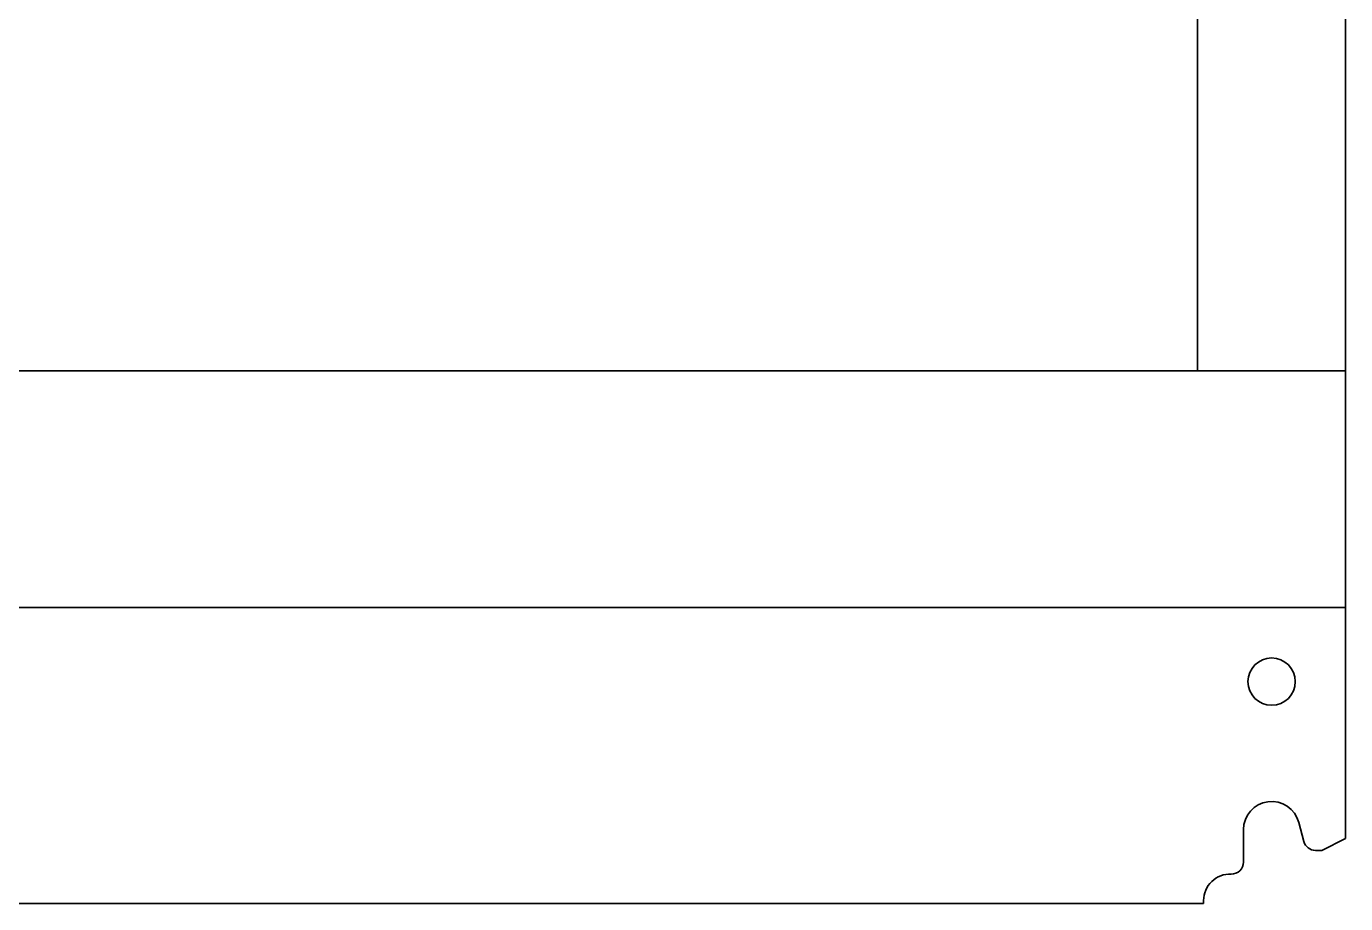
# Model space of a CAD drawing. Header units: millimetres. Extents: x 184 to 2238, y 135 to 1711.
# Drawn here: x 2014.8 to 2237.7, y 710.9 to 859.1 of the extents above; entities that cross this region are included whole.
import ezdxf

# ---------------------------------------------------------------- set-up
doc = ezdxf.new("R2010")
doc.units = ezdxf.units.MM
doc.header["$LTSCALE"] = 6
doc.layers.add('Видимый контур (ГОСТ)', color=7, linetype='Continuous', lineweight=35)

msp = doc.modelspace()

# ---------------------------------------------------------------- linework, layer by layer
at = {"layer": 'Видимый контур (ГОСТ)'}
for p, q in [((2212.695, 800.921), (2212.695, 1280.921)), ((2237.695, 800.921), (2237.695, 1280.921)), ((2237.695, 800.921), (1737.695, 800.921)), ((2212.695, 800.921), (2237.695, 800.921)), ((2237.695, 760.921), (2237.695, 800.921)), ((2237.695, 760.921), (1737.695, 760.921)), ((2237.695, 721.921), (2237.695, 760.921)), ((2230.653, 721.403), (2229.783, 724.65)), ((2220.445, 717.916), (2220.445, 723.421)), ((2237.695, 721.921), (2233.695, 719.921)), ((2232.585, 719.921), (2233.695, 719.921)), ((2213.695, 710.921), (2213.695, 711.421)), ((1511.695, 710.921), (2213.695, 710.921))]:
    msp.add_line(p, q, dxfattribs=at)
msp.add_circle((2225.195, 748.421), 4, dxfattribs=at)
for centre, radius, start, end in [((2225.195, 723.421), 4.75, 15, 180), ((2232.585, 721.921), 2, 195, 270), ((2218.445, 717.916), 2, 267.79577, 0), ((2218.195, 711.421), 4.5, 87.79577, 180)]:
    msp.add_arc(centre, radius, start, end, dxfattribs=at)

doc.saveas('drawing.dxf')
